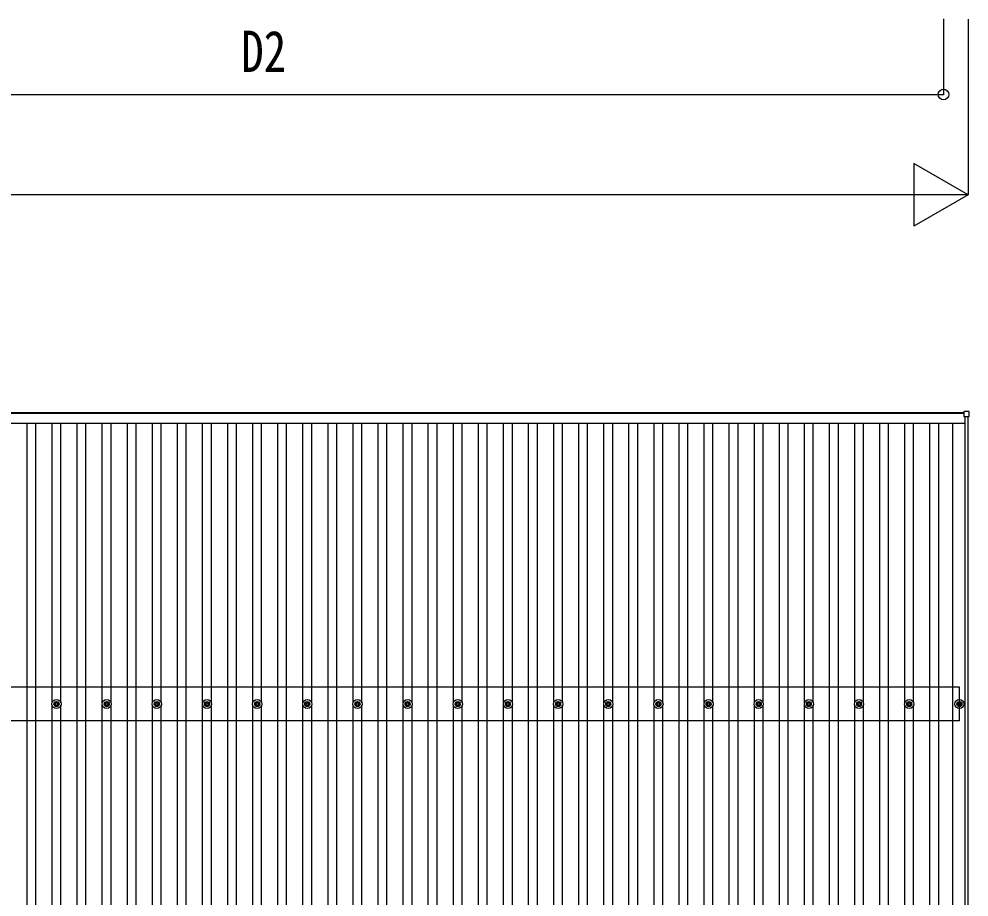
# Model space of a CAD drawing. Units: millimetres, scale not verified. Extents: x -21025 to 21025, y -14850 to 14850.
# Drawn here: x -8812 to -5024, y 3942 to 7444 of the extents above; entities that cross this region are included whole.
import ezdxf
from ezdxf.enums import TextEntityAlignment as Align

# ---------------------------------------------------------------- set-up
doc = ezdxf.new("R2010")
doc.units = ezdxf.units.MM
doc.header["$LTSCALE"] = 60
for name, color, linetype in [('0-5_YKK_13', 4, 'Continuous'), ('0-6_YKK_A1', 4, 'Continuous'), ('0-7_YKK_D', 6, 'Continuous')]:
    doc.layers.add(name, color=color, linetype=linetype)
doc.styles.add('ＭＳ ゴシック', font='')
doc.styles.get('ＭＳ ゴシック').set_extended_font_data('MS Gothic')

msp = doc.modelspace()

# ---------------------------------------------------------------- linework, layer by layer
at = {"layer": '0-5_YKK_13'}
for p, q in [((-5043.6, 5877.3), (-5043.6, 5859.3)), ((-5024.6, 5878.3), (-5042.6, 5878.3)), ((-5023.6, 5859.3), (-5023.6, 5877.3)), ((-5042.6, 5858.3), (-5024.6, 5858.3)), ((-8671.9, 4713.57), (-8667.49, 4713.57)), ((-8671.9, 4710.07), (-8667.49, 4710.07)), ((-8663.66, 4721.82), (-8663.66, 4717.4)), ((-8663.66, 4706.24), (-8663.66, 4701.82)), ((-8660.16, 4721.82), (-8660.16, 4717.4)), ((-8660.16, 4706.24), (-8660.16, 4701.82)), ((-8656.32, 4713.57), (-8651.91, 4713.57)), ((-8656.32, 4710.07), (-8651.91, 4710.07)), ((-8471.9, 4713.57), (-8467.49, 4713.57)), ((-8471.9, 4710.07), (-8467.49, 4710.07)), ((-8463.66, 4721.82), (-8463.66, 4717.4)), ((-8463.66, 4706.24), (-8463.66, 4701.82)), ((-8460.16, 4721.82), (-8460.16, 4717.4)), ((-8460.16, 4706.24), (-8460.16, 4701.82)), ((-8456.32, 4713.57), (-8451.91, 4713.57)), ((-8456.32, 4710.07), (-8451.91, 4710.07)), ((-8271.9, 4713.57), (-8267.49, 4713.57)), ((-8271.9, 4710.07), (-8267.49, 4710.07)), ((-8263.66, 4721.82), (-8263.66, 4717.4)), ((-8263.66, 4706.24), (-8263.66, 4701.82)), ((-8260.16, 4721.82), (-8260.16, 4717.4)), ((-8260.16, 4706.24), (-8260.16, 4701.82)), ((-8256.32, 4713.57), (-8251.91, 4713.57)), ((-8256.32, 4710.07), (-8251.91, 4710.07)), ((-8071.9, 4713.57), (-8067.49, 4713.57)), ((-8071.9, 4710.07), (-8067.49, 4710.07)), ((-8063.66, 4721.82), (-8063.66, 4717.4)), ((-8063.66, 4706.24), (-8063.66, 4701.82)), ((-8060.16, 4721.82), (-8060.16, 4717.4)), ((-8060.16, 4706.24), (-8060.16, 4701.82)), ((-8056.32, 4713.57), (-8051.91, 4713.57)), ((-8056.32, 4710.07), (-8051.91, 4710.07)), ((-7871.9, 4713.57), (-7867.49, 4713.57)), ((-7871.9, 4710.07), (-7867.49, 4710.07)), ((-7863.66, 4721.82), (-7863.66, 4717.4)), ((-7863.66, 4706.24), (-7863.66, 4701.82)), ((-7860.16, 4721.82), (-7860.16, 4717.4)), ((-7860.16, 4706.24), (-7860.16, 4701.82)), ((-7856.32, 4713.57), (-7851.91, 4713.57)), ((-7856.32, 4710.07), (-7851.91, 4710.07)), ((-7671.9, 4713.57), (-7667.49, 4713.57)), ((-7671.9, 4710.07), (-7667.49, 4710.07)), ((-7663.66, 4721.82), (-7663.66, 4717.4)), ((-7663.66, 4706.24), (-7663.66, 4701.82)), ((-7660.16, 4721.82), (-7660.16, 4717.4)), ((-7660.16, 4706.24), (-7660.16, 4701.82)), ((-7656.32, 4713.57), (-7651.91, 4713.57)), ((-7656.32, 4710.07), (-7651.91, 4710.07)), ((-7471.9, 4713.57), (-7467.49, 4713.57)), ((-7471.9, 4710.07), (-7467.49, 4710.07)), ((-7463.66, 4721.82), (-7463.66, 4717.4)), ((-7463.66, 4706.24), (-7463.66, 4701.82)), ((-7460.16, 4721.82), (-7460.16, 4717.4)), ((-7460.16, 4706.24), (-7460.16, 4701.82)), ((-7456.32, 4713.57), (-7451.91, 4713.57)), ((-7456.32, 4710.07), (-7451.91, 4710.07)), ((-7271.9, 4713.57), (-7267.49, 4713.57)), ((-7271.9, 4710.07), (-7267.49, 4710.07)), ((-7263.66, 4721.82), (-7263.66, 4717.4)), ((-7263.66, 4706.24), (-7263.66, 4701.82)), ((-7260.16, 4721.82), (-7260.16, 4717.4)), ((-7260.16, 4706.24), (-7260.16, 4701.82)), ((-7256.32, 4713.57), (-7251.91, 4713.57)), ((-7256.32, 4710.07), (-7251.91, 4710.07)), ((-7071.9, 4713.57), (-7067.49, 4713.57)), ((-7071.9, 4710.07), (-7067.49, 4710.07)), ((-7063.66, 4721.82), (-7063.66, 4717.4)), ((-7063.66, 4706.24), (-7063.66, 4701.82)), ((-7060.16, 4721.82), (-7060.16, 4717.4)), ((-7060.16, 4706.24), (-7060.16, 4701.82)), ((-7056.32, 4713.57), (-7051.91, 4713.57)), ((-7056.32, 4710.07), (-7051.91, 4710.07)), ((-6871.9, 4713.57), (-6867.49, 4713.57)), ((-6871.9, 4710.07), (-6867.49, 4710.07)), ((-6863.66, 4721.82), (-6863.66, 4717.4)), ((-6863.66, 4706.24), (-6863.66, 4701.82)), ((-6860.16, 4721.82), (-6860.16, 4717.4)), ((-6860.16, 4706.24), (-6860.16, 4701.82)), ((-6856.32, 4713.57), (-6851.91, 4713.57)), ((-6856.32, 4710.07), (-6851.91, 4710.07)), ((-6671.9, 4713.57), (-6667.49, 4713.57)), ((-6671.9, 4710.07), (-6667.49, 4710.07)), ((-6663.66, 4721.82), (-6663.66, 4717.4)), ((-6663.66, 4706.24), (-6663.66, 4701.82)), ((-6660.16, 4721.82), (-6660.16, 4717.4)), ((-6660.16, 4706.24), (-6660.16, 4701.82)), ((-6656.32, 4713.57), (-6651.91, 4713.57)), ((-6656.32, 4710.07), (-6651.91, 4710.07)), ((-6471.9, 4713.57), (-6467.49, 4713.57)), ((-6471.9, 4710.07), (-6467.49, 4710.07)), ((-6463.66, 4721.82), (-6463.66, 4717.4)), ((-6463.66, 4706.24), (-6463.66, 4701.82)), ((-6460.16, 4721.82), (-6460.16, 4717.4)), ((-6460.16, 4706.24), (-6460.16, 4701.82)), ((-6456.32, 4713.57), (-6451.91, 4713.57)), ((-6456.32, 4710.07), (-6451.91, 4710.07)), ((-6271.9, 4713.57), (-6267.49, 4713.57)), ((-6271.9, 4710.07), (-6267.49, 4710.07)), ((-6263.66, 4721.82), (-6263.66, 4717.4)), ((-6263.66, 4706.24), (-6263.66, 4701.82)), ((-6260.16, 4721.82), (-6260.16, 4717.4)), ((-6260.16, 4706.24), (-6260.16, 4701.82)), ((-6256.32, 4713.57), (-6251.91, 4713.57)), ((-6256.32, 4710.07), (-6251.91, 4710.07)), ((-6071.9, 4713.57), (-6067.49, 4713.57)), ((-6071.9, 4710.07), (-6067.49, 4710.07)), ((-6063.66, 4721.82), (-6063.66, 4717.4)), ((-6063.66, 4706.24), (-6063.66, 4701.82)), ((-6060.16, 4721.82), (-6060.16, 4717.4)), ((-6060.16, 4706.24), (-6060.16, 4701.82)), ((-6056.32, 4713.57), (-6051.91, 4713.57)), ((-6056.32, 4710.07), (-6051.91, 4710.07)), ((-5871.9, 4713.57), (-5867.49, 4713.57)), ((-5871.9, 4710.07), (-5867.49, 4710.07)), ((-5863.66, 4721.82), (-5863.66, 4717.4)), ((-5863.66, 4706.24), (-5863.66, 4701.82)), ((-5860.16, 4721.82), (-5860.16, 4717.4)), ((-5860.16, 4706.24), (-5860.16, 4701.82)), ((-5856.32, 4713.57), (-5851.91, 4713.57)), ((-5856.32, 4710.07), (-5851.91, 4710.07)), ((-5671.9, 4713.57), (-5667.49, 4713.57)), ((-5671.9, 4710.07), (-5667.49, 4710.07)), ((-5663.66, 4721.82), (-5663.66, 4717.4)), ((-5663.66, 4706.24), (-5663.66, 4701.82)), ((-5660.16, 4721.82), (-5660.16, 4717.4)), ((-5660.16, 4706.24), (-5660.16, 4701.82)), ((-5656.32, 4713.57), (-5651.91, 4713.57)), ((-5656.32, 4710.07), (-5651.91, 4710.07)), ((-5471.9, 4713.57), (-5467.49, 4713.57)), ((-5471.9, 4710.07), (-5467.49, 4710.07)), ((-5463.66, 4721.82), (-5463.66, 4717.4)), ((-5463.66, 4706.24), (-5463.66, 4701.82)), ((-5460.16, 4721.82), (-5460.16, 4717.4)), ((-5460.16, 4706.24), (-5460.16, 4701.82)), ((-5456.32, 4713.57), (-5451.91, 4713.57)), ((-5456.32, 4710.07), (-5451.91, 4710.07)), ((-5271.9, 4713.57), (-5267.49, 4713.57)), ((-5271.9, 4710.07), (-5267.49, 4710.07)), ((-5263.66, 4721.82), (-5263.66, 4717.4)), ((-5263.66, 4706.24), (-5263.66, 4701.82)), ((-5260.16, 4721.82), (-5260.16, 4717.4)), ((-5260.16, 4706.24), (-5260.16, 4701.82)), ((-5256.32, 4713.57), (-5251.91, 4713.57)), ((-5256.32, 4710.07), (-5251.91, 4710.07)), ((-5071.9, 4713.57), (-5067.49, 4713.57)), ((-5071.9, 4710.07), (-5067.49, 4710.07)), ((-5063.66, 4721.82), (-5063.66, 4717.4)), ((-5063.66, 4706.24), (-5063.66, 4701.82)), ((-5060.16, 4721.82), (-5060.16, 4717.4)), ((-5060.16, 4706.24), (-5060.16, 4701.82)), ((-5056.32, 4713.57), (-5051.91, 4713.57)), ((-5056.32, 4710.07), (-5051.91, 4710.07))]:
    msp.add_line(p, q, dxfattribs=at)
for centre, radius in [((-8661.91, 4711.82), 18.25), ((-8661.91, 4711.82), 10.15), ((-8661.91, 4711.82), 5.85), ((-8661.91, 4711.82), 5.25), ((-8461.91, 4711.82), 18.25), ((-8461.91, 4711.82), 10.15), ((-8461.91, 4711.82), 5.85), ((-8461.91, 4711.82), 5.25), ((-8261.91, 4711.82), 18.25), ((-8261.91, 4711.82), 10.15), ((-8261.91, 4711.82), 5.85), ((-8261.91, 4711.82), 5.25), ((-8061.91, 4711.82), 18.25), ((-8061.91, 4711.82), 10.15), ((-8061.91, 4711.82), 5.85), ((-8061.91, 4711.82), 5.25), ((-7861.91, 4711.82), 18.25), ((-7861.91, 4711.82), 10.15), ((-7861.91, 4711.82), 5.85), ((-7861.91, 4711.82), 5.25), ((-7661.91, 4711.82), 18.25), ((-7661.91, 4711.82), 10.15), ((-7661.91, 4711.82), 5.85), ((-7661.91, 4711.82), 5.25), ((-7461.91, 4711.82), 18.25), ((-7461.91, 4711.82), 10.15), ((-7461.91, 4711.82), 5.85), ((-7461.91, 4711.82), 5.25), ((-7261.91, 4711.82), 18.25), ((-7261.91, 4711.82), 10.15), ((-7261.91, 4711.82), 5.85), ((-7261.91, 4711.82), 5.25), ((-7061.91, 4711.82), 18.25), ((-7061.91, 4711.82), 10.15), ((-7061.91, 4711.82), 5.85), ((-7061.91, 4711.82), 5.25), ((-6861.91, 4711.82), 18.25), ((-6861.91, 4711.82), 10.15), ((-6861.91, 4711.82), 5.85), ((-6861.91, 4711.82), 5.25), ((-6661.91, 4711.82), 18.25), ((-6661.91, 4711.82), 10.15), ((-6661.91, 4711.82), 5.85), ((-6661.91, 4711.82), 5.25), ((-6461.91, 4711.82), 18.25), ((-6461.91, 4711.82), 10.15), ((-6461.91, 4711.82), 5.85), ((-6461.91, 4711.82), 5.25), ((-6261.91, 4711.82), 18.25), ((-6261.91, 4711.82), 10.15), ((-6261.91, 4711.82), 5.85), ((-6261.91, 4711.82), 5.25), ((-6061.91, 4711.82), 18.25), ((-6061.91, 4711.82), 10.15), ((-6061.91, 4711.82), 5.85), ((-6061.91, 4711.82), 5.25), ((-5861.91, 4711.82), 18.25), ((-5861.91, 4711.82), 10.15), ((-5861.91, 4711.82), 5.85), ((-5861.91, 4711.82), 5.25), ((-5661.91, 4711.82), 18.25), ((-5661.91, 4711.82), 10.15), ((-5661.91, 4711.82), 5.85), ((-5661.91, 4711.82), 5.25), ((-5461.91, 4711.82), 18.25), ((-5461.91, 4711.82), 10.15), ((-5461.91, 4711.82), 5.85), ((-5461.91, 4711.82), 5.25), ((-5261.91, 4711.82), 18.25), ((-5261.91, 4711.82), 10.15), ((-5261.91, 4711.82), 5.85), ((-5261.91, 4711.82), 5.25), ((-5061.91, 4711.82), 18.25), ((-5061.91, 4711.82), 10.15), ((-5061.91, 4711.82), 5.85), ((-5061.91, 4711.82), 5.25)]:
    msp.add_circle(centre, radius, dxfattribs=at)
for centre, start, end in [((-5042.6, 5877.3), 90, 180), ((-5024.6, 5877.3), 0, 90), ((-5042.6, 5859.3), 180, 270), ((-5024.6, 5859.3), 270, 0)]:
    msp.add_arc(centre, 1, start, end, dxfattribs=at)
at = {"layer": '0-6_YKK_A1'}
for p, q in [((-10451.91, 5875), (-5043.6, 5875)), ((-5043.6, 5870.21), (-10436.91, 5870.21)), ((-5038.9, 459.88), (-5038.9, 5858.3)), ((-5026.9, 459.88), (-5026.9, 5858.3)), ((-10436.91, 5832.21), (-5038.9, 5832.21)), ((-8779.4, 491.2), (-8779.4, 5832.21)), ((-8744.4, 491.2), (-8744.4, 5832.21)), ((-8679.4, 4717.01), (-8679.4, 5832.21)), ((-8644.4, 4716.99), (-8644.4, 5832.21)), ((-8579.4, 491.2), (-8579.4, 5832.21)), ((-8544.4, 491.2), (-8544.4, 5832.21)), ((-8479.4, 4717.01), (-8479.4, 5832.21)), ((-8444.4, 4716.99), (-8444.4, 5832.21)), ((-8379.4, 491.2), (-8379.4, 5832.21)), ((-8344.4, 491.2), (-8344.4, 5832.21)), ((-8279.4, 4717.01), (-8279.4, 5832.21)), ((-8244.4, 4716.99), (-8244.4, 5832.21)), ((-8179.4, 491.2), (-8179.4, 5832.21)), ((-8144.4, 491.2), (-8144.4, 5832.21)), ((-8079.4, 4717.01), (-8079.4, 5832.21)), ((-8044.4, 4716.99), (-8044.4, 5832.21)), ((-7979.4, 491.2), (-7979.4, 5832.21)), ((-7944.4, 491.2), (-7944.4, 5832.21)), ((-7879.4, 4717.01), (-7879.4, 5832.21)), ((-7844.4, 4716.99), (-7844.4, 5832.21)), ((-7779.4, 491.2), (-7779.4, 5832.21)), ((-7744.4, 491.2), (-7744.4, 5832.21)), ((-7679.4, 4717.01), (-7679.4, 5832.21)), ((-7644.4, 4716.99), (-7644.4, 5832.21)), ((-7579.4, 491.2), (-7579.4, 5832.21)), ((-7544.4, 491.2), (-7544.4, 5832.21)), ((-7479.4, 4717.01), (-7479.4, 5832.21)), ((-7444.4, 4716.99), (-7444.4, 5832.21)), ((-7379.4, 491.2), (-7379.4, 5832.21)), ((-7344.4, 491.2), (-7344.4, 5832.21)), ((-7279.4, 4717.01), (-7279.4, 5832.21)), ((-7244.4, 4716.99), (-7244.4, 5832.21)), ((-7179.4, 491.2), (-7179.4, 5832.21)), ((-7144.4, 491.2), (-7144.4, 5832.21)), ((-7079.4, 4717.01), (-7079.4, 5832.21)), ((-7044.4, 4716.99), (-7044.4, 5832.21)), ((-6979.4, 491.2), (-6979.4, 5832.21)), ((-6944.4, 491.2), (-6944.4, 5832.21)), ((-6879.4, 4717.01), (-6879.4, 5832.21)), ((-6844.4, 4716.99), (-6844.4, 5832.21)), ((-6779.4, 491.2), (-6779.4, 5832.21)), ((-6744.4, 491.2), (-6744.4, 5832.21)), ((-6679.4, 4717.01), (-6679.4, 5832.21)), ((-6644.4, 4716.99), (-6644.4, 5832.21)), ((-6579.4, 491.2), (-6579.4, 5832.21)), ((-6544.4, 491.2), (-6544.4, 5832.21)), ((-6479.4, 4717.01), (-6479.4, 5832.21)), ((-6444.4, 4716.99), (-6444.4, 5832.21)), ((-6379.4, 491.2), (-6379.4, 5832.21)), ((-6344.4, 491.2), (-6344.4, 5832.21)), ((-6279.4, 4717.01), (-6279.4, 5832.21)), ((-6244.4, 4716.99), (-6244.4, 5832.21)), ((-6179.4, 491.2), (-6179.4, 5832.21)), ((-6144.4, 491.2), (-6144.4, 5832.21)), ((-6079.4, 4717.01), (-6079.4, 5832.21)), ((-6044.4, 4716.99), (-6044.4, 5832.21)), ((-5979.4, 491.2), (-5979.4, 5832.21)), ((-5944.4, 491.2), (-5944.4, 5832.21)), ((-5879.4, 4717.01), (-5879.4, 5832.21)), ((-5844.4, 4716.99), (-5844.4, 5832.21)), ((-5779.4, 491.2), (-5779.4, 5832.21)), ((-5744.4, 491.2), (-5744.4, 5832.21)), ((-5679.4, 4717.01), (-5679.4, 5832.21)), ((-5644.4, 4716.99), (-5644.4, 5832.21)), ((-5579.4, 491.2), (-5579.4, 5832.21)), ((-5544.4, 491.2), (-5544.4, 5832.21)), ((-5479.4, 4717.01), (-5479.4, 5832.21)), ((-5444.4, 4716.99), (-5444.4, 5832.21)), ((-5379.4, 491.2), (-5379.4, 5832.21)), ((-5344.4, 491.2), (-5344.4, 5832.21)), ((-5279.4, 4717.01), (-5279.4, 5832.21)), ((-5244.4, 4716.99), (-5244.4, 5832.21)), ((-5179.4, 491.2), (-5179.4, 5832.21)), ((-5144.4, 491.2), (-5144.4, 5832.21)), ((-5088.4, 491.2), (-5088.4, 5832.21)), ((-5061.9, 4778.82), (-15861.9, 4778.82)), ((-5061.9, 4644.82), (-5061.9, 4778.82)), ((-8679.4, 1617), (-8679.4, 4706.63)), ((-8644.4, 1617), (-8644.4, 4706.65)), ((-8479.4, 1617), (-8479.4, 4706.63)), ((-8444.4, 1617), (-8444.4, 4706.65)), ((-8279.4, 1617), (-8279.4, 4706.63)), ((-8244.4, 1617), (-8244.4, 4706.65)), ((-8079.4, 1617), (-8079.4, 4706.63)), ((-8044.4, 1617), (-8044.4, 4706.65)), ((-7879.4, 1617), (-7879.4, 4706.63)), ((-7844.4, 1617), (-7844.4, 4706.65)), ((-7679.4, 1617), (-7679.4, 4706.63)), ((-7644.4, 1617), (-7644.4, 4706.65)), ((-7479.4, 1617), (-7479.4, 4706.63)), ((-7444.4, 1617), (-7444.4, 4706.65)), ((-7279.4, 1617), (-7279.4, 4706.63)), ((-7244.4, 1617), (-7244.4, 4706.65)), ((-7079.4, 1617), (-7079.4, 4706.63)), ((-7044.4, 1617), (-7044.4, 4706.65)), ((-6879.4, 1617), (-6879.4, 4706.63)), ((-6844.4, 1617), (-6844.4, 4706.65)), ((-6679.4, 1617), (-6679.4, 4706.63)), ((-6644.4, 1617), (-6644.4, 4706.65)), ((-6479.4, 1617), (-6479.4, 4706.63)), ((-6444.4, 1617), (-6444.4, 4706.65)), ((-6279.4, 1617), (-6279.4, 4706.63)), ((-6244.4, 1617), (-6244.4, 4706.65)), ((-6079.4, 1617), (-6079.4, 4706.63)), ((-6044.4, 1617), (-6044.4, 4706.65)), ((-5879.4, 1617), (-5879.4, 4706.63)), ((-5844.4, 1617), (-5844.4, 4706.65)), ((-5679.4, 1617), (-5679.4, 4706.63)), ((-5644.4, 1617), (-5644.4, 4706.65)), ((-5479.4, 1617), (-5479.4, 4706.63)), ((-5444.4, 1617), (-5444.4, 4706.65)), ((-5279.4, 1617), (-5279.4, 4706.63)), ((-5244.4, 1617), (-5244.4, 4706.65)), ((-5061.9, 4644.82), (-15861.9, 4644.82))]:
    msp.add_line(p, q, dxfattribs=at)
at = {"layer": '0-7_YKK_D'}
for p, q in [((-5125.4, 7444.22), (-5125.4, 7142.22)), ((-5026.9, 7443.22), (-5026.9, 6742.22)), ((-10461.9, 7143.22), (-5125.4, 7143.22)), ((-5026.9, 6743.22), (-5243.41, 6868.22)), ((-5243.41, 6868.22), (-5243.41, 6618.22)), ((-5276.9, 6743.22), (-15646.9, 6743.22)), ((-5026.9, 6743.22), (-5459.92, 6743.22)), ((-5026.9, 6743.22), (-5243.41, 6618.22))]:
    msp.add_line(p, q, dxfattribs=at)
msp.add_circle((-5125.4, 7143.22), 21.25, dxfattribs=at)

# ---------------------------------------------------------------- texts
at = {"layer": '0-7_YKK_D', "style": 'ＭＳ ゴシック', "width": 0.8}
msp.add_text('D2', height=165, dxfattribs=at).set_placement((-7925.65, 7183.22), align=Align.BOTTOM_LEFT)

doc.saveas('drawing.dxf')
